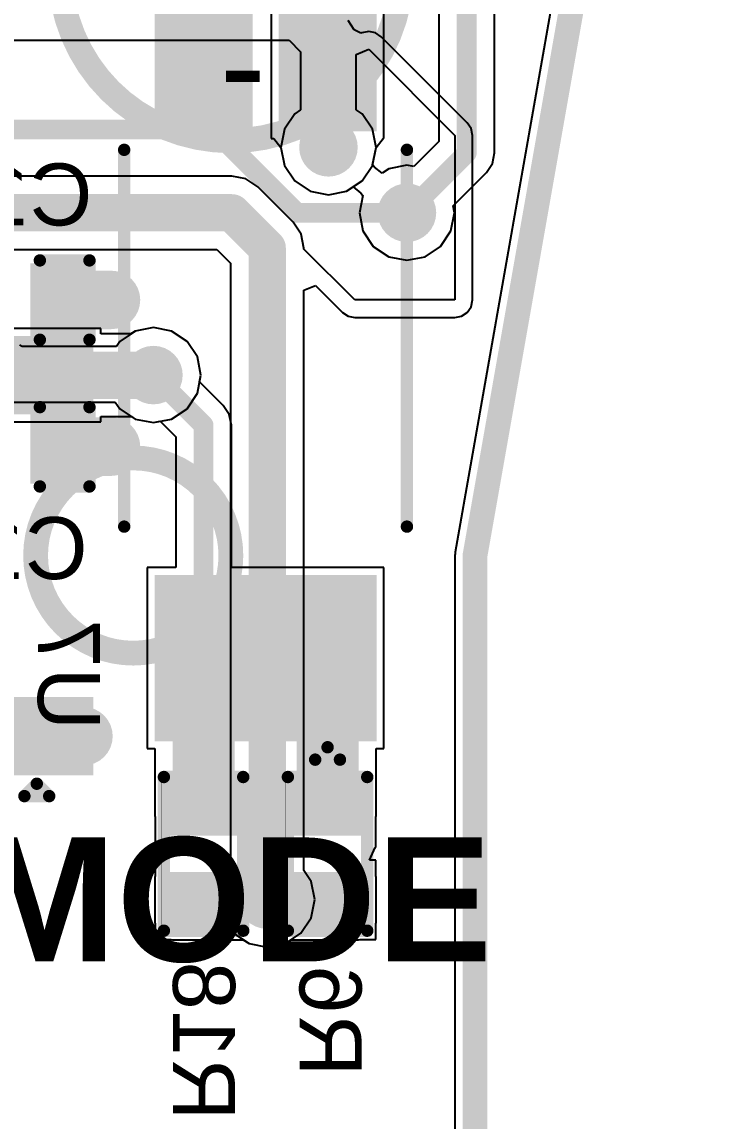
# Model space of a CAD drawing. Header units: inches. Extents: x -27 to 89, y -7 to 71.
# Drawn here: x 7.36 to 14.55, y 3.21 to 14.47 of the extents above; entities that cross this region are included whole.
import ezdxf

# ---------------------------------------------------------------- set-up
doc = ezdxf.new("R2010")
doc.units = ezdxf.units.IN
for name, color, linetype in [('Board Shape', 216, 'Continuous'), ('Bottom Layer', 5, 'Continuous'), ('Bottom Overlay', 54, 'Continuous'), ('Bottom Paste', 16, 'Continuous'), ('Bottom Solder', 6, 'Continuous'), ('Dimensions', 6, 'Continuous'), ('Top Layer', 1, 'Continuous'), ('Top Overlay', 2, 'Continuous'), ('Top Paste', 8, 'Continuous'), ('Top Solder', 216, 'Continuous'), ('Via Holes', 16, 'Continuous')]:
    doc.layers.add(name, color=color, linetype=linetype)
doc.styles.add('Arial', font='', dxfattribs={"height": 0.2})
doc.styles.add('Arial_Bold', font='', dxfattribs={"height": 0.2})
doc.styles.get('Arial').set_extended_font_data('Arial')
doc.styles.get('Arial_Bold').set_extended_font_data('Arial', bold=True)

# ---------------------------------------------------------------- blocks, each defined once
blk = doc.blocks.new('SOP_4_1_27_________B____2_6___B_12')
at = {"layer": 'Bottom Layer'}
for points in [[(-3.87499987, 1.03500047), (-2.37500033, 1.03500047), (-2.37500033, 0.23499953), (-3.87499987, 0.23499953)], [(2.37500033, 1.03500047), (3.87499987, 1.03500047), (3.87499987, 0.23499953), (2.37500033, 0.23499953)], [(-3.87499987, -0.23499953), (-2.37500033, -0.23499953), (-2.37500033, -1.03500047), (-3.87499987, -1.03500047)], [(2.37500033, -0.23499953), (3.87499987, -0.23499953), (3.87499987, -1.03500047), (2.37500033, -1.03500047)], [(2.37500033, -0.23499953), (3.87499987, -0.23499953), (3.87499987, -1.03500047), (2.37500033, -1.03500047)]]:
    blk.add_hatch(color=5, dxfattribs=at).paths.add_polyline_path(points)
at = {"layer": 'Bottom Paste'}
for points in [[(-3.87499987, 1.03500047), (-2.37500033, 1.03500047), (-2.37500033, 0.23499953), (-3.87499987, 0.23499953)], [(2.37500033, 1.03500047), (3.87499987, 1.03500047), (3.87499987, 0.23499953), (2.37500033, 0.23499953)], [(-3.87499987, -0.23499953), (-2.37500033, -0.23499953), (-2.37500033, -1.03500047), (-3.87499987, -1.03500047)], [(2.37500033, -0.23499953), (3.87499987, -0.23499953), (3.87499987, -1.03500047), (2.37500033, -1.03500047)], [(2.37500033, -0.23499953), (3.87499987, -0.23499953), (3.87499987, -1.03500047), (2.37500033, -1.03500047)]]:
    blk.add_hatch(color=16, dxfattribs=at).paths.add_polyline_path(points)
at = {"layer": 'Bottom Solder'}
for points in [[(-3.97659987, 1.13660047), (-2.27340033, 1.13660047), (-2.27340033, 0.13339953), (-3.97659987, 0.13339953)], [(2.27340033, 1.13660047), (3.97659987, 1.13660047), (3.97659987, 0.13339953), (2.27340033, 0.13339953)], [(-3.97659987, -0.13339953), (-2.27340033, -0.13339953), (-2.27340033, -1.13660047), (-3.97659987, -1.13660047)], [(2.27340033, -0.13339953), (3.97659987, -0.13339953), (3.97659987, -1.13660047), (2.27340033, -1.13660047)], [(2.27340033, -0.13339953), (3.97659987, -0.13339953), (3.97659987, -1.13660047), (2.27340033, -1.13660047)]]:
    blk.add_hatch(color=6, dxfattribs=at).paths.add_polyline_path(points)
at = {"layer": 'Bottom Overlay'}
for points in [[(-1.778, 1.4478, 0.127, 0.127, 0), (2.0828, 1.4478, 0.127, 0.127, 0)], [(-4.1656, -0.508, 0.127, 0.127, 0), (-4.1656, -0.7619999999999999, 0.127, 0.127, 0)], [(-4.1656, -0.508, 0.127, 0.127, 0), (-4.0386, -0.635, 0.127, 0.127, 0)], [(-4.0386, -0.635, 0.127, 0.127, 0), (-4.1656, -0.7619999999999999, 0.127, 0.127, 0)], [(-1.778, -1.4478, 0.127, 0.127, 0), (2.0828, -1.4478, 0.127, 0.127, 0)]]:
    blk.add_lwpolyline(points, format="xyseb", dxfattribs=at)
for points in [[(-1.80975, 1.4478, 0.0635, 0.0635, 1), (-1.74625, 1.4478, 0.0635, 0.0635, 1)], [(2.05105, 1.4478, 0.0635, 0.0635, 1), (2.11455, 1.4478, 0.0635, 0.0635, 1)], [(-4.19735, -0.508, 0.0635, 0.0635, 1), (-4.13385, -0.508, 0.0635, 0.0635, 1)], [(-4.19735, -0.508, 0.0635, 0.0635, 1), (-4.13385, -0.508, 0.0635, 0.0635, 1)], [(-4.070349999999999, -0.635, 0.0635, 0.0635, 1), (-4.00685, -0.635, 0.0635, 0.0635, 1)], [(-4.070349999999999, -0.635, 0.0635, 0.0635, 1), (-4.00685, -0.635, 0.0635, 0.0635, 1)], [(-4.19735, -0.7619999999999999, 0.0635, 0.0635, 1), (-4.13385, -0.7619999999999999, 0.0635, 0.0635, 1)], [(-4.19735, -0.7619999999999999, 0.0635, 0.0635, 1), (-4.13385, -0.7619999999999999, 0.0635, 0.0635, 1)], [(-1.80975, -1.4478, 0.0635, 0.0635, 1), (-1.74625, -1.4478, 0.0635, 0.0635, 1)], [(2.05105, -1.4478, 0.0635, 0.0635, 1), (2.11455, -1.4478, 0.0635, 0.0635, 1)]]:
    blk.add_lwpolyline(points, format="xyseb", close=True, dxfattribs=at)
blk = doc.blocks.new('R___0402_B_18')
at = {"layer": 'Bottom Layer'}
for points in [[(-0.2413, 0.3175), (-0.2412999999999999, -0.3175), (-0.6985, -0.3175), (-0.6985, 0.3175)], [(0.6985, 0.3175), (0.6985, -0.3175), (0.2413, -0.3175), (0.2412999999999999, 0.3175)]]:
    blk.add_hatch(color=5, dxfattribs=at).paths.add_polyline_path(points)
at = {"layer": 'Bottom Paste'}
for points in [[(-0.2413, 0.3175), (-0.2412999999999999, -0.3175), (-0.6985, -0.3175), (-0.6985, 0.3175)], [(0.6985, 0.3175), (0.6985, -0.3175), (0.2413, -0.3175), (0.2412999999999999, 0.3175)]]:
    blk.add_hatch(color=16, dxfattribs=at).paths.add_polyline_path(points)
at = {"layer": 'Bottom Solder'}
for points in [[(-0.18629884, 0.37250116), (-0.1862988399999999, -0.37250116), (-0.75350116, -0.37250116), (-0.75350116, 0.37250116)], [(0.75350116, 0.37250116), (0.75350116, -0.37250116), (0.18629884, -0.37250116), (0.1862988399999999, 0.37250116)]]:
    blk.add_hatch(color=6, dxfattribs=at).paths.add_polyline_path(points)
at = {"layer": 'Bottom Overlay'}
for points in [[(-0.7874, 0.4064, 0.127, 0.127, 0), (0.7874, 0.4064, 0.127, 0.127, 0)], [(-0.7874, 0.4064, 0.127, 0.127, 0), (-0.7874, -0.4064, 0.127, 0.127, 0)], [(0.7874, 0.4064, 0.127, 0.127, 0), (0.7874, -0.4064, 0.127, 0.127, 0)], [(-0.8128, 0.4318, 0.0032258, 0.0032258, 0), (0.8128, 0.4318, 0.0032258, 0.0032258, 0)], [(-0.7874, -0.4064, 0.127, 0.127, 0), (0.7874, -0.4064, 0.127, 0.127, 0)]]:
    blk.add_lwpolyline(points, format="xyseb", dxfattribs=at)
for points in [[(-0.8191499999999999, 0.4064, 0.0635, 0.0635, 1), (-0.7556499999999999, 0.4064, 0.0635, 0.0635, 1)], [(-0.8191499999999999, 0.4064, 0.0635, 0.0635, 1), (-0.7556499999999999, 0.4064, 0.0635, 0.0635, 1)], [(0.7556499999999999, 0.4064, 0.0635, 0.0635, 1), (0.8191499999999999, 0.4064, 0.0635, 0.0635, 1)], [(0.7556499999999999, 0.4064, 0.0635, 0.0635, 1), (0.8191499999999999, 0.4064, 0.0635, 0.0635, 1)], [(-0.81360518, 0.4318, 0.0016129, 0.0016129, 1), (-0.8119948199999999, 0.4318, 0.0016129, 0.0016129, 1)], [(0.8119948199999999, 0.4318, 0.0016129, 0.0016129, 1), (0.81360518, 0.4318, 0.0016129, 0.0016129, 1)], [(-0.8191499999999999, -0.4064, 0.0635, 0.0635, 1), (-0.7556499999999999, -0.4064, 0.0635, 0.0635, 1)], [(-0.8191499999999999, -0.4064, 0.0635, 0.0635, 1), (-0.7556499999999999, -0.4064, 0.0635, 0.0635, 1)], [(0.7556499999999999, -0.4064, 0.0635, 0.0635, 1), (0.8191499999999999, -0.4064, 0.0635, 0.0635, 1)], [(0.7556499999999999, -0.4064, 0.0635, 0.0635, 1), (0.8191499999999999, -0.4064, 0.0635, 0.0635, 1)]]:
    blk.add_lwpolyline(points, format="xyseb", close=True, dxfattribs=at)
blk = doc.blocks.new('C___0402_B_24')
at = {"layer": 'Bottom Layer'}
for points in [[(-0.2413, 0.3175), (-0.2412999999999999, -0.3175), (-0.6985, -0.3175), (-0.6985, 0.3175)], [(0.6985, 0.3175), (0.6985, -0.3175), (0.2413, -0.3175), (0.2412999999999999, 0.3175)]]:
    blk.add_hatch(color=5, dxfattribs=at).paths.add_polyline_path(points)
at = {"layer": 'Bottom Paste'}
for points in [[(-0.2413, 0.3175), (-0.2412999999999999, -0.3175), (-0.6985, -0.3175), (-0.6985, 0.3175)], [(0.6985, 0.3175), (0.6985, -0.3175), (0.2413, -0.3175), (0.2412999999999999, 0.3175)]]:
    blk.add_hatch(color=16, dxfattribs=at).paths.add_polyline_path(points)
at = {"layer": 'Bottom Solder'}
for points in [[(-0.18130012, 0.37749988), (-0.18130012, -0.37749988), (-0.7584998799999999, -0.37749988), (-0.7584998799999999, 0.37749988)], [(0.7584998799999999, 0.37749988), (0.7584998799999999, -0.37749988), (0.18130012, -0.37749988), (0.18130012, 0.37749988)]]:
    blk.add_hatch(color=6, dxfattribs=at).paths.add_polyline_path(points)
at = {"layer": 'Bottom Overlay'}
for points in [[(-0.2794, 0.4064, 0.127, 0.127, 0), (-0.7874, 0.4064, 0.127, 0.127, 0)], [(-0.7874, 0.4064, 0.127, 0.127, 0), (-0.7874, -0.4064, 0.127, 0.127, 0)], [(0.7874, 0.4064, 0.127, 0.127, 0), (0.2794, 0.4064, 0.127, 0.127, 0)], [(0.7874, 0.4064, 0.127, 0.127, 0), (0.7874, -0.4064, 0.127, 0.127, 0)], [(-0.2794, -0.4064, 0.127, 0.127, 0), (-0.7874, -0.4064, 0.127, 0.127, 0)], [(0.7874, -0.4064, 0.127, 0.127, 0), (0.2794, -0.4064, 0.127, 0.127, 0)]]:
    blk.add_lwpolyline(points, format="xyseb", dxfattribs=at)
for points in [[(-0.8191499999999999, 0.4064, 0.0635, 0.0635, 1), (-0.7556499999999999, 0.4064, 0.0635, 0.0635, 1)], [(-0.8191499999999999, 0.4064, 0.0635, 0.0635, 1), (-0.7556499999999999, 0.4064, 0.0635, 0.0635, 1)], [(-0.31115, 0.4064, 0.0635, 0.0635, 1), (-0.24765, 0.4064, 0.0635, 0.0635, 1)], [(0.24765, 0.4064, 0.0635, 0.0635, 1), (0.31115, 0.4064, 0.0635, 0.0635, 1)], [(0.7556499999999999, 0.4064, 0.0635, 0.0635, 1), (0.8191499999999999, 0.4064, 0.0635, 0.0635, 1)], [(0.7556499999999999, 0.4064, 0.0635, 0.0635, 1), (0.8191499999999999, 0.4064, 0.0635, 0.0635, 1)], [(-0.8191499999999999, -0.4064, 0.0635, 0.0635, 1), (-0.7556499999999999, -0.4064, 0.0635, 0.0635, 1)], [(-0.8191499999999999, -0.4064, 0.0635, 0.0635, 1), (-0.7556499999999999, -0.4064, 0.0635, 0.0635, 1)], [(-0.31115, -0.4064, 0.0635, 0.0635, 1), (-0.24765, -0.4064, 0.0635, 0.0635, 1)], [(0.24765, -0.4064, 0.0635, 0.0635, 1), (0.31115, -0.4064, 0.0635, 0.0635, 1)], [(0.7556499999999999, -0.4064, 0.0635, 0.0635, 1), (0.8191499999999999, -0.4064, 0.0635, 0.0635, 1)], [(0.7556499999999999, -0.4064, 0.0635, 0.0635, 1), (0.8191499999999999, -0.4064, 0.0635, 0.0635, 1)]]:
    blk.add_lwpolyline(points, format="xyseb", close=True, dxfattribs=at)
blk = doc.blocks.new('C___0402_B_25')
at = {"layer": 'Bottom Layer'}
for points in [[(-0.2413, 0.3175), (-0.2412999999999999, -0.3175), (-0.6985, -0.3175), (-0.6985, 0.3175)], [(0.6985, 0.3175), (0.6985, -0.3175), (0.2413, -0.3175), (0.2412999999999999, 0.3175)]]:
    blk.add_hatch(color=5, dxfattribs=at).paths.add_polyline_path(points)
at = {"layer": 'Bottom Paste'}
for points in [[(-0.2413, 0.3175), (-0.2412999999999999, -0.3175), (-0.6985, -0.3175), (-0.6985, 0.3175)], [(0.6985, 0.3175), (0.6985, -0.3175), (0.2413, -0.3175), (0.2412999999999999, 0.3175)]]:
    blk.add_hatch(color=16, dxfattribs=at).paths.add_polyline_path(points)
at = {"layer": 'Bottom Solder'}
for points in [[(-0.18130012, 0.37749988), (-0.18130012, -0.37749988), (-0.7584998799999999, -0.37749988), (-0.7584998799999999, 0.37749988)], [(0.7584998799999999, 0.37749988), (0.7584998799999999, -0.37749988), (0.18130012, -0.37749988), (0.18130012, 0.37749988)]]:
    blk.add_hatch(color=6, dxfattribs=at).paths.add_polyline_path(points)
at = {"layer": 'Bottom Overlay'}
for points in [[(-0.2794, 0.4064, 0.127, 0.127, 0), (-0.7874, 0.4064, 0.127, 0.127, 0)], [(-0.7874, 0.4064, 0.127, 0.127, 0), (-0.7874, -0.4064, 0.127, 0.127, 0)], [(0.7874, 0.4064, 0.127, 0.127, 0), (0.2794, 0.4064, 0.127, 0.127, 0)], [(0.7874, 0.4064, 0.127, 0.127, 0), (0.7874, -0.4064, 0.127, 0.127, 0)], [(-0.2794, -0.4064, 0.127, 0.127, 0), (-0.7874, -0.4064, 0.127, 0.127, 0)], [(0.7874, -0.4064, 0.127, 0.127, 0), (0.2794, -0.4064, 0.127, 0.127, 0)]]:
    blk.add_lwpolyline(points, format="xyseb", dxfattribs=at)
for points in [[(-0.8191499999999999, 0.4064, 0.0635, 0.0635, 1), (-0.7556499999999999, 0.4064, 0.0635, 0.0635, 1)], [(-0.8191499999999999, 0.4064, 0.0635, 0.0635, 1), (-0.7556499999999999, 0.4064, 0.0635, 0.0635, 1)], [(-0.31115, 0.4064, 0.0635, 0.0635, 1), (-0.24765, 0.4064, 0.0635, 0.0635, 1)], [(0.24765, 0.4064, 0.0635, 0.0635, 1), (0.31115, 0.4064, 0.0635, 0.0635, 1)], [(0.7556499999999999, 0.4064, 0.0635, 0.0635, 1), (0.8191499999999999, 0.4064, 0.0635, 0.0635, 1)], [(0.7556499999999999, 0.4064, 0.0635, 0.0635, 1), (0.8191499999999999, 0.4064, 0.0635, 0.0635, 1)], [(-0.8191499999999999, -0.4064, 0.0635, 0.0635, 1), (-0.7556499999999999, -0.4064, 0.0635, 0.0635, 1)], [(-0.8191499999999999, -0.4064, 0.0635, 0.0635, 1), (-0.7556499999999999, -0.4064, 0.0635, 0.0635, 1)], [(-0.31115, -0.4064, 0.0635, 0.0635, 1), (-0.24765, -0.4064, 0.0635, 0.0635, 1)], [(0.24765, -0.4064, 0.0635, 0.0635, 1), (0.31115, -0.4064, 0.0635, 0.0635, 1)], [(0.7556499999999999, -0.4064, 0.0635, 0.0635, 1), (0.8191499999999999, -0.4064, 0.0635, 0.0635, 1)], [(0.7556499999999999, -0.4064, 0.0635, 0.0635, 1), (0.8191499999999999, -0.4064, 0.0635, 0.0635, 1)]]:
    blk.add_lwpolyline(points, format="xyseb", close=True, dxfattribs=at)
blk = doc.blocks.new('TC_0522C_1_7_260G__28')
at = {"layer": 'Top Layer'}
for points in [[(-3.49999935, 2.15000078), (-2.49999881, 2.15000078), (-2.49999881, 1.55000198), (-3.49999935, 1.55000198)], [(2.50000135, 2.15000078), (3.50000189, 2.15000078), (3.50000189, 1.55000198), (2.50000135, 1.55000198)], [(-3.49999935, -1.54999944), (-2.49999881, -1.54999944), (-2.49999881, -2.14999824), (-3.49999935, -2.14999824)], [(2.50000135, -1.54999944), (3.50000189, -1.54999944), (3.50000189, -2.14999824), (2.50000135, -2.14999824)]]:
    blk.add_hatch(color=1, dxfattribs=at).paths.add_polyline_path(points)
at = {"layer": 'Top Paste'}
for points in [[(-3.49999935, 2.15000078), (-2.49999881, 2.15000078), (-2.49999881, 1.55000198), (-3.49999935, 1.55000198)], [(2.50000135, 2.15000078), (3.50000189, 2.15000078), (3.50000189, 1.55000198), (2.50000135, 1.55000198)], [(-3.49999935, -1.54999944), (-2.49999881, -1.54999944), (-2.49999881, -2.14999824), (-3.49999935, -2.14999824)], [(2.50000135, -1.54999944), (3.50000189, -1.54999944), (3.50000189, -2.14999824), (2.50000135, -2.14999824)]]:
    blk.add_hatch(color=8, dxfattribs=at).paths.add_polyline_path(points)
at = {"layer": 'Top Solder'}
for points in [[(-3.60159935, 2.25160078), (-2.39839881, 2.25160078), (-2.39839881, 1.44840198), (-3.60159935, 1.44840198)], [(2.39840135, 2.25160078), (3.60160189, 2.25160078), (3.60160189, 1.44840198), (2.39840135, 1.44840198)], [(-3.60159935, -1.44839944), (-2.39839881, -1.44839944), (-2.39839881, -2.25159824), (-3.60159935, -2.25159824)], [(2.39840135, -1.44839944), (3.60160189, -1.44839944), (3.60160189, -2.25159824), (2.39840135, -2.25159824)]]:
    blk.add_hatch(color=216, dxfattribs=at).paths.add_polyline_path(points)
at = {"layer": 'Top Overlay'}
for points in [[(-1.42239746, 2.667, 0.127, 0.127, 0), (-1.87959746, 2.2098, 0.127, 0.127, 0)], [(1.4224, 2.667, 0.127, 0.127, 0), (-1.4224, 2.667, 0.127, 0.127, 0)], [(1.8796, 2.2098, 0.127, 0.127, 0), (1.4224, 2.667, 0.127, 0.127, 0)], [(-3.0226, 2.3368, 0.127, 0.127, 0), (-3.1496, 2.4638, 0.127, 0.127, 0)], [(-2.8956, 2.4638, 0.127, 0.127, 0), (-3.1496, 2.4638, 0.127, 0.127, 0)], [(-2.8956, 2.4638, 0.127, 0.127, 0), (-3.0226, 2.3368, 0.127, 0.127, 0)], [(2.7178, 1.4224, 0.127, 0.127, 0), (2.7178, -1.3716, 0.127, 0.127, 0)], [(-2.71779746, -1.3716, 0.127, 0.127, 0), (-2.7178, 1.397, 0.127, 0.127, 0)], [(-1.42239746, -2.66699746, 0.127, 0.127, 0), (-1.87959746, -2.20979746, 0.127, 0.127, 0)], [(1.8796, -2.20979746, 0.127, 0.127, 0), (1.4224, -2.66699746, 0.127, 0.127, 0)], [(1.4224, -2.66699746, 0.127, 0.127, 0), (-1.4224, -2.66699746, 0.127, 0.127, 0)]]:
    blk.add_lwpolyline(points, format="xyseb", dxfattribs=at)
for points in [[(-1.45415, 2.667, 0.0635, 0.0635, 1), (-1.39065, 2.667, 0.0635, 0.0635, 1)], [(-1.45414746, 2.667, 0.0635, 0.0635, 1), (-1.39064746, 2.667, 0.0635, 0.0635, 1)], [(1.39065, 2.667, 0.0635, 0.0635, 1), (1.45415, 2.667, 0.0635, 0.0635, 1)], [(1.39065, 2.667, 0.0635, 0.0635, 1), (1.45415, 2.667, 0.0635, 0.0635, 1)], [(-3.18135, 2.4638, 0.0635, 0.0635, 1), (-3.11785, 2.4638, 0.0635, 0.0635, 1)], [(-3.18135, 2.4638, 0.0635, 0.0635, 1), (-3.11785, 2.4638, 0.0635, 0.0635, 1)], [(-2.92735, 2.4638, 0.0635, 0.0635, 1), (-2.86385, 2.4638, 0.0635, 0.0635, 1)], [(-2.92735, 2.4638, 0.0635, 0.0635, 1), (-2.86385, 2.4638, 0.0635, 0.0635, 1)], [(-3.05435, 2.3368, 0.0635, 0.0635, 1), (-2.99085, 2.3368, 0.0635, 0.0635, 1)], [(-3.05435, 2.3368, 0.0635, 0.0635, 1), (-2.99085, 2.3368, 0.0635, 0.0635, 1)], [(-1.91134746, 2.2098, 0.0635, 0.0635, 1), (-1.84784746, 2.2098, 0.0635, 0.0635, 1)], [(1.84785, 2.2098, 0.0635, 0.0635, 1), (1.91135, 2.2098, 0.0635, 0.0635, 1)], [(2.68605, 1.4224, 0.0635, 0.0635, 1), (2.74955, 1.4224, 0.0635, 0.0635, 1)], [(-2.74955, 1.397, 0.0635, 0.0635, 1), (-2.68605, 1.397, 0.0635, 0.0635, 1)], [(-2.74954746, -1.3716, 0.0635, 0.0635, 1), (-2.68604746, -1.3716, 0.0635, 0.0635, 1)], [(2.68605, -1.3716, 0.0635, 0.0635, 1), (2.74955, -1.3716, 0.0635, 0.0635, 1)], [(-1.91134746, -2.20979746, 0.0635, 0.0635, 1), (-1.84784746, -2.20979746, 0.0635, 0.0635, 1)], [(1.84785, -2.20979746, 0.0635, 0.0635, 1), (1.91135, -2.20979746, 0.0635, 0.0635, 1)], [(-1.45415, -2.66699746, 0.0635, 0.0635, 1), (-1.39065, -2.66699746, 0.0635, 0.0635, 1)], [(-1.45414746, -2.66699746, 0.0635, 0.0635, 1), (-1.39064746, -2.66699746, 0.0635, 0.0635, 1)], [(1.39065, -2.66699746, 0.0635, 0.0635, 1), (1.45415, -2.66699746, 0.0635, 0.0635, 1)], [(1.39065, -2.66699746, 0.0635, 0.0635, 1), (1.45415, -2.66699746, 0.0635, 0.0635, 1)]]:
    blk.add_lwpolyline(points, format="xyseb", close=True, dxfattribs=at)
blk = doc.blocks.new('R___0402_B_31')
at = {"layer": 'Bottom Layer'}
for points in [[(-0.2413, 0.3175), (-0.2412999999999999, -0.3175), (-0.6985, -0.3175), (-0.6985, 0.3175)], [(0.6985, 0.3175), (0.6985, -0.3175), (0.2413, -0.3175), (0.2412999999999999, 0.3175)]]:
    blk.add_hatch(color=5, dxfattribs=at).paths.add_polyline_path(points)
at = {"layer": 'Bottom Paste'}
for points in [[(-0.2413, 0.3175), (-0.2412999999999999, -0.3175), (-0.6985, -0.3175), (-0.6985, 0.3175)], [(0.6985, 0.3175), (0.6985, -0.3175), (0.2413, -0.3175), (0.2412999999999999, 0.3175)]]:
    blk.add_hatch(color=16, dxfattribs=at).paths.add_polyline_path(points)
at = {"layer": 'Bottom Solder'}
for points in [[(-0.18629884, 0.37250116), (-0.1862988399999999, -0.37250116), (-0.75350116, -0.37250116), (-0.75350116, 0.37250116)], [(0.75350116, 0.37250116), (0.75350116, -0.37250116), (0.18629884, -0.37250116), (0.1862988399999999, 0.37250116)]]:
    blk.add_hatch(color=6, dxfattribs=at).paths.add_polyline_path(points)
at = {"layer": 'Bottom Overlay'}
for points in [[(-0.7874, 0.4064, 0.127, 0.127, 0), (0.7874, 0.4064, 0.127, 0.127, 0)], [(-0.7874, 0.4064, 0.127, 0.127, 0), (-0.7874, -0.4064, 0.127, 0.127, 0)], [(0.7874, 0.4064, 0.127, 0.127, 0), (0.7874, -0.4064, 0.127, 0.127, 0)], [(-0.8128, 0.4318, 0.0032258, 0.0032258, 0), (0.8128, 0.4318, 0.0032258, 0.0032258, 0)], [(-0.7874, -0.4064, 0.127, 0.127, 0), (0.7874, -0.4064, 0.127, 0.127, 0)]]:
    blk.add_lwpolyline(points, format="xyseb", dxfattribs=at)
for points in [[(-0.8191499999999999, 0.4064, 0.0635, 0.0635, 1), (-0.7556499999999999, 0.4064, 0.0635, 0.0635, 1)], [(-0.8191499999999999, 0.4064, 0.0635, 0.0635, 1), (-0.7556499999999999, 0.4064, 0.0635, 0.0635, 1)], [(0.7556499999999999, 0.4064, 0.0635, 0.0635, 1), (0.8191499999999999, 0.4064, 0.0635, 0.0635, 1)], [(0.7556499999999999, 0.4064, 0.0635, 0.0635, 1), (0.8191499999999999, 0.4064, 0.0635, 0.0635, 1)], [(-0.81360518, 0.4318, 0.0016129, 0.0016129, 1), (-0.8119948199999999, 0.4318, 0.0016129, 0.0016129, 1)], [(0.8119948199999999, 0.4318, 0.0016129, 0.0016129, 1), (0.81360518, 0.4318, 0.0016129, 0.0016129, 1)], [(-0.8191499999999999, -0.4064, 0.0635, 0.0635, 1), (-0.7556499999999999, -0.4064, 0.0635, 0.0635, 1)], [(-0.8191499999999999, -0.4064, 0.0635, 0.0635, 1), (-0.7556499999999999, -0.4064, 0.0635, 0.0635, 1)], [(0.7556499999999999, -0.4064, 0.0635, 0.0635, 1), (0.8191499999999999, -0.4064, 0.0635, 0.0635, 1)], [(0.7556499999999999, -0.4064, 0.0635, 0.0635, 1), (0.8191499999999999, -0.4064, 0.0635, 0.0635, 1)]]:
    blk.add_lwpolyline(points, format="xyseb", close=True, dxfattribs=at)

msp = doc.modelspace()

# ---------------------------------------------------------------- hatches: boundary and pattern name
at = {"layer": 'Bottom Layer'}
for points in [[(10.80770254, 15.75790346), (10.17270254, 15.75790346), (10.17270254, 13.94180346), (10.80770254, 13.94180346)], [(7.734299999999999, 11.31899438), (8.271890999999998, 11.31899438), (8.271890999999998, 11.91914558), (7.734299999999999, 11.91914558)], [(7.734299999999999, 11.61760186), (8.271890999999998, 11.61760186), (8.271890999999998, 11.61903442), (7.734299999999999, 11.61903442)], [(7.734299999999999, 9.81579444), (8.271890999999998, 9.81579444), (8.271890999999998, 10.41594564), (7.734299999999999, 10.41594564)], [(8.9027, 6.3373), (9.5377, 6.3373), (9.5377, 8.1534), (8.9027, 8.1534)], [(10.1727, 6.3373), (10.8077, 6.3373), (10.8077, 8.1534), (10.1727, 8.1534)], [(8.9027, 5.2451), (10.8077, 5.2451), (10.8077, 5.7023), (8.9027, 5.7023)]]:
    msp.add_hatch(color=5, dxfattribs=at).paths.add_polyline_path(points)
h = msp.add_hatch(color=5, dxfattribs=at)
edge = h.paths.add_edge_path()
edge.add_arc((10.49922716, 13.18259238), 0.2999994, 0, 360)
h = msp.add_hatch(color=5, dxfattribs=at)
edge = h.paths.add_edge_path()
edge.add_arc((11.303, 12.51236258), 0.2999994, 0, 360)
h = msp.add_hatch(color=5, dxfattribs=at)
edge = h.paths.add_edge_path()
edge.add_arc((8.271890999999998, 11.61903442), 0.2999994, 0, 360)
h = msp.add_hatch(color=5, dxfattribs=at)
edge = h.paths.add_edge_path()
edge.add_arc((8.706591679999999, 10.84901056), 0.2999994, 0, 360)
h = msp.add_hatch(color=5, dxfattribs=at)
edge = h.paths.add_edge_path()
edge.add_arc((8.271890999999998, 10.11583448), 0.2999994, 0, 360)
h = msp.add_hatch(color=5, dxfattribs=at)
edge = h.paths.add_edge_path()
edge.add_arc((7.98986464, 7.14901034), 0.2999994, 0, 360)
h = msp.add_hatch(color=5, dxfattribs=at)
edge = h.paths.add_edge_path()
edge.add_arc((9.87245676, 5.474627099999999), 0.2999994, 0, 360)
at = {"layer": 'Top Layer'}
h = msp.add_hatch(color=1, dxfattribs=at)
edge = h.paths.add_edge_path()
edge.add_arc((10.49922716, 13.18259238), 0.2999994, 0, 360)
h = msp.add_hatch(color=1, dxfattribs=at)
edge = h.paths.add_edge_path()
edge.add_arc((11.303, 12.51236258), 0.2999994, 0, 360)
h = msp.add_hatch(color=1, dxfattribs=at)
edge = h.paths.add_edge_path()
edge.add_arc((8.271890999999998, 11.61903442), 0.2999994, 0, 360)
h = msp.add_hatch(color=1, dxfattribs=at)
edge = h.paths.add_edge_path()
edge.add_arc((8.706591679999999, 10.84901056), 0.2999994, 0, 360)
for points in [[(8.706591679999999, 11.08879926), (7.489860559999999, 11.08879926), (7.489860559999999, 10.60444158), (8.706591679999999, 10.60444158)], [(6.679534519999999, 6.849010939999999), (7.489860559999999, 6.849010939999999), (7.489860559999999, 7.449009739999999), (6.679534519999999, 7.449009739999999)]]:
    msp.add_hatch(color=1, dxfattribs=at).paths.add_polyline_path(points)
h = msp.add_hatch(color=1, dxfattribs=at)
edge = h.paths.add_edge_path()
edge.add_arc((8.271890999999998, 10.11583448), 0.2999994, 0, 360)
h = msp.add_hatch(color=1, dxfattribs=at)
edge = h.paths.add_edge_path()
edge.add_arc((7.98986464, 7.14901034), 0.2999994, 0, 360)
h = msp.add_hatch(color=1, dxfattribs=at)
edge = h.paths.add_edge_path()
edge.add_arc((9.87245676, 5.474627099999999), 0.2999994, 0, 360)
at = {"layer": 'Via Holes'}
h = msp.add_hatch(color=7, dxfattribs=at)
edge = h.paths.add_edge_path()
edge.add_arc((10.49922716, 13.18259238), 0.1499997, 0, 360)
h = msp.add_hatch(color=7, dxfattribs=at)
edge = h.paths.add_edge_path()
edge.add_arc((11.303, 12.51236258), 0.1499997, 0, 360)
h = msp.add_hatch(color=7, dxfattribs=at)
edge = h.paths.add_edge_path()
edge.add_arc((8.271890999999998, 11.61903442), 0.1499997, 0, 360)
h = msp.add_hatch(color=7, dxfattribs=at)
edge = h.paths.add_edge_path()
edge.add_arc((8.706591679999999, 10.84901056), 0.1499997, 0, 360)
h = msp.add_hatch(color=7, dxfattribs=at)
edge = h.paths.add_edge_path()
edge.add_arc((8.271890999999998, 10.11583448), 0.1499997, 0, 360)
h = msp.add_hatch(color=7, dxfattribs=at)
edge = h.paths.add_edge_path()
edge.add_arc((7.98986464, 7.14901034), 0.1499997, 0, 360)
h = msp.add_hatch(color=7, dxfattribs=at)
edge = h.paths.add_edge_path()
edge.add_arc((9.87245676, 5.474627099999999), 0.1499997, 0, 360)

# ---------------------------------------------------------------- linework, layer by layer
at = {"layer": 'Board Shape'}
for points in [[(11.99999886, 9.00000232, 0.254, 0.254, 0), (14.42319188, 22.74261136, 0.254, 0.254, 0)], [(11.99999886, -2.99999908, 0.254, 0.254, 0), (11.99999886, 9.00000232, 0.254, 0.254, 0)]]:
    msp.add_lwpolyline(points, format="xyseb", dxfattribs=at)
msp.add_lwpolyline([(11.93649886, 9.00000232, 0.127, 0.127, 1), (12.06349886, 9.00000232, 0.127, 0.127, 1)], format="xyseb", close=True, dxfattribs=at)
msp.add_lwpolyline([(11.93649886, 9.00000232, 0.127, 0.127, 1), (12.06349886, 9.00000232, 0.127, 0.127, 1)], format="xyseb", close=True, dxfattribs=at)
at = {"layer": 'Bottom Layer'}
for p, q in [((14.21917146, 22.77858284), (11.79597844, 9.035978879999998)), ((12.20038708, 13.12487596), (12.20038708, 20.84723034)), ((11.63063968, 17.21809104), (11.63063968, 13.2428742)), ((9.912400799999999, 15.11709194), (9.912400799999999, 13.2716016)), ((11.0679992, 13.2716016), (11.0679992, 15.1271986)), ((9.912400799999999, 13.2716016), (9.93902, 13.2716016)), ((9.93902, 13.2716016), (10.01206786, 13.18258984)), ((10.01206786, 13.18258984), (10.04915186, 12.996164)), ((10.95096616, 13.00452822), (10.98638646, 13.18258984)), ((10.98638646, 13.18258984), (11.05943432, 13.2716016)), ((11.05943432, 13.2716016), (11.0679992, 13.2716016)), ((11.63063968, 13.2428742), (11.37330212, 12.98553664)), ((12.1787031, 13.01585916), (12.20038708, 13.12487596)), ((10.04915186, 12.996164), (10.15475236, 12.83811758)), ((10.96966564, 12.9802382), (10.95096616, 13.00452822)), ((11.04961976, 12.9177034), (10.96966564, 12.9802382)), ((11.11657162, 12.96243788), (11.04961976, 12.9177034)), ((11.303, 12.99952188), (11.11657162, 12.96243788)), ((11.37330212, 12.98553664), (11.303, 12.99952188)), ((12.11695062, 12.92343872), (12.1787031, 13.01585916)), ((10.15475236, 12.83811758), (10.31279878, 12.73251708)), ((11.77617406, 12.5826647), (12.116943, 12.92343364)), ((12.116943, 12.92343364), (12.11695062, 12.92343872)), ((10.31279878, 12.73251708), (10.49922716, 12.69543308)), ((10.49922716, 12.69543308), (10.68565554, 12.73251708)), ((10.68565554, 12.73251708), (10.7526074, 12.77725156)), ((10.7526074, 12.77725156), (10.83256152, 12.71471676)), ((10.851261, 12.69042674), (10.8158407, 12.51236258)), ((10.83256152, 12.71471676), (10.851261, 12.69042674)), ((10.8158407, 12.51236258), (10.8529247, 12.3259342)), ((11.7530753, 12.3259342), (11.7901593, 12.51236258)), ((11.7901593, 12.51236258), (11.77617406, 12.5826647)), ((10.8529247, 12.3259342), (10.9585252, 12.16788778)), ((11.6474748, 12.16788778), (11.7530753, 12.3259342)), ((10.9585252, 12.16788778), (11.11657162, 12.06228728)), ((11.48942838, 12.06228728), (11.6474748, 12.16788778)), ((11.11657162, 12.06228728), (11.303, 12.02520328)), ((11.303, 12.02520328), (11.48942838, 12.06228728)), ((8.5201633, 11.29908586), (8.362116879999999, 11.19348536)), ((8.706591679999999, 11.33616986), (8.5201633, 11.29908586)), ((8.89302006, 11.29908586), (8.706591679999999, 11.33616986)), ((9.05106648, 11.19348536), (8.89302006, 11.29908586)), ((7.36280468, 11.14238056), (7.339921819999999, 11.16055426)), ((8.362116879999999, 11.19348536), (8.32797166, 11.14238056)), ((9.156666979999999, 11.03543894), (9.05106648, 11.19348536)), ((8.32797166, 11.14238056), (7.36280468, 11.14238056)), ((9.19375098, 10.84901056), (9.156666979999999, 11.03543894)), ((9.17976574, 10.77870844), (9.19375098, 10.84901056)), ((9.42162962, 10.53684456), (9.17976574, 10.77870844)), ((7.228586, 10.57263316), (8.31661786, 10.57263316)), ((8.31661786, 10.57263316), (8.362116879999999, 10.50453576)), ((8.362116879999999, 10.50453576), (8.5201633, 10.39893526)), ((9.421637239999999, 10.53683948), (9.42162962, 10.53684456)), ((9.48338972, 10.44441904), (9.421637239999999, 10.53683948)), ((8.5201633, 10.39893526), (8.706591679999999, 10.36185126)), ((8.706591679999999, 10.36185126), (8.7768938, 10.3758365)), ((8.7768938, 10.3758365), (8.9353263, 10.217404)), ((9.505073699999999, 10.33540224), (9.48338972, 10.44441904)), ((9.505073699999999, 8.8771984), (9.505073699999999, 10.33540224)), ((8.9353263, 10.217404), (8.9353263, 8.8771984)), ((11.79637468, 9.01781788), (11.79283138, 9.00000232)), ((11.79597844, 9.035978879999998), (11.79637468, 9.01781788)), ((11.79283138, 9.00000232), (11.79283138, -2.7928316)), ((8.9353263, 8.8771984), (8.642400799999999, 8.8771984)), ((8.642400799999999, 8.8771984), (8.642400799999999, 7.0216014)), ((9.78539826, 8.8771984), (9.505073699999999, 8.8771984)), ((9.7979992, 8.877200939999998), (9.78539826, 8.8771984)), ((9.912400799999999, 8.877200939999998), (9.7979992, 8.877200939999998)), ((9.925001739999999, 8.8771984), (9.912400799999999, 8.877200939999998)), ((11.0679992, 8.8771984), (9.925001739999999, 8.8771984)), ((11.0679992, 7.0216014), (11.0679992, 8.8771984)), ((8.642400799999999, 7.0216014), (8.72141766, 7.0216014)), ((8.72141766, 7.0216014), (8.72141766, 6.3373)), ((10.98898234, 6.3373), (10.98898234, 7.0216014)), ((10.98898234, 7.0216014), (11.0679992, 7.0216014)), ((8.72141766, 6.3373), (8.7249, 6.31979432)), ((8.7249, 6.31979432), (8.7249, 6.007099999999999)), ((10.9855, 6.31979432), (10.98898234, 6.3373)), ((10.9855, 6.007099999999999), (10.9855, 6.31979432)), ((8.7249, 6.007099999999999), (8.734338639999999, 6.007099999999999)), ((8.734338639999999, 6.007099999999999), (8.79063266, 5.8801)), ((10.91976734, 5.8801), (10.97606136, 6.007099999999999)), ((10.97606136, 6.007099999999999), (10.9855, 6.007099999999999)), ((8.79063266, 5.8801), (8.7249, 5.8801)), ((8.7249, 5.8801), (8.7249, 5.719805679999999)), ((10.9855, 5.8801), (10.91976734, 5.8801)), ((10.9855, 5.719805679999999), (10.9855, 5.8801)), ((8.7249, 5.719805679999999), (8.72141766, 5.7023)), ((8.72141766, 5.7023), (8.72141766, 5.2451)), ((10.98898234, 5.7023), (10.9855, 5.719805679999999)), ((10.98898234, 5.2451), (10.98898234, 5.7023)), ((8.72141766, 5.2451), (8.7249, 5.22759432)), ((8.7249, 5.22759432), (8.7249, 5.0673)), ((10.9855, 5.22759432), (10.98898234, 5.2451)), ((10.9855, 5.0673), (10.9855, 5.22759432)), ((8.7249, 5.0673), (8.885194319999998, 5.0673)), ((8.885194319999998, 5.0673), (8.9027, 5.06381766)), ((10.8077, 5.06381766), (10.82520568, 5.0673)), ((10.82520568, 5.0673), (10.9855, 5.0673)), ((8.9027, 5.06381766), (9.627260399999999, 5.06381766)), ((9.627260399999999, 5.06381766), (9.68602838, 5.024551799999999)), ((9.68602838, 5.024551799999999), (9.87245676, 4.9874678)), ((9.87245676, 4.9874678), (10.05888514, 5.024551799999999)), ((10.05888514, 5.024551799999999), (10.11765312, 5.06381766)), ((10.11765312, 5.06381766), (10.8077, 5.06381766))]:
    msp.add_line(p, q, dxfattribs=at)
for points in [[(11.91551338, 13.12487596, 0.2032, 0.2032, 0), (11.91551338, 21.35357934, 0.2032, 0.2032, 0)], [(10.4902, 14.1994001, 0.508, 0.508, 0), (10.49111694, 14.1994001, 0.508, 0.508, 0)], [(10.49111694, 14.1994001, 0.508, 0.508, 0), (10.49471358, 14.19580346, 0.508, 0.508, 0)], [(10.49471358, 13.18710596, 0.508, 0.508, 0), (10.49471358, 14.19580346, 0.508, 0.508, 0)], [(10.49471358, 13.18710596, 0.508, 0.508, 0), (10.49922716, 13.18259238, 0.508, 0.508, 0)], [(11.303, 12.51236258, 0.2032, 0.2032, 0), (11.91551338, 13.12487596, 0.2032, 0.2032, 0)], [(5.4486937, 10.85750686, 0.2032, 0.2032, 0), (8.69809538, 10.85750686, 0.2032, 0.2032, 0)], [(8.69809538, 10.85750686, 0.2032, 0.2032, 0), (8.706591679999999, 10.84901056, 0.2032, 0.2032, 0)], [(8.706591679999999, 10.84901056, 0.2032, 0.2032, 0), (9.220199999999998, 10.33540224, 0.2032, 0.2032, 0)], [(9.220199999999998, 7.9493999, 0.2032, 0.2032, 0), (9.220199999999998, 10.33540224, 0.2032, 0.2032, 0)]]:
    msp.add_lwpolyline(points, format="xyseb", dxfattribs=at)
for points in [[(10.3632, 14.1994001, 0.254, 0.254, 1), (10.6172, 14.1994001, 0.254, 0.254, 1)], [(10.36411694, 14.1994001, 0.254, 0.254, 1), (10.61811694, 14.1994001, 0.254, 0.254, 1)], [(10.36411694, 14.1994001, 0.254, 0.254, 1), (10.61811694, 14.1994001, 0.254, 0.254, 1)], [(10.36771358, 14.19580346, 0.254, 0.254, 1), (10.62171358, 14.19580346, 0.254, 0.254, 1)], [(10.36771358, 14.19580346, 0.254, 0.254, 1), (10.62171358, 14.19580346, 0.254, 0.254, 1)], [(10.36771358, 13.18710596, 0.254, 0.254, 1), (10.62171358, 13.18710596, 0.254, 0.254, 1)], [(10.36771358, 13.18710596, 0.254, 0.254, 1), (10.62171358, 13.18710596, 0.254, 0.254, 1)], [(10.37222716, 13.18259238, 0.254, 0.254, 1), (10.62622716, 13.18259238, 0.254, 0.254, 1)], [(11.86471338, 13.12487596, 0.1016, 0.1016, 1), (11.96631338, 13.12487596, 0.1016, 0.1016, 1)], [(11.86471338, 13.12487596, 0.1016, 0.1016, 1), (11.96631338, 13.12487596, 0.1016, 0.1016, 1)], [(11.2522, 12.51236258, 0.1016, 0.1016, 1), (11.3538, 12.51236258, 0.1016, 0.1016, 1)], [(8.64729538, 10.85750686, 0.1016, 0.1016, 1), (8.748895379999999, 10.85750686, 0.1016, 0.1016, 1)], [(8.64729538, 10.85750686, 0.1016, 0.1016, 1), (8.748895379999999, 10.85750686, 0.1016, 0.1016, 1)], [(8.65579168, 10.84901056, 0.1016, 0.1016, 1), (8.75739168, 10.84901056, 0.1016, 0.1016, 1)], [(8.65579168, 10.84901056, 0.1016, 0.1016, 1), (8.75739168, 10.84901056, 0.1016, 0.1016, 1)], [(9.1694, 10.33540224, 0.1016, 0.1016, 1), (9.270999999999999, 10.33540224, 0.1016, 0.1016, 1)], [(9.1694, 10.33540224, 0.1016, 0.1016, 1), (9.270999999999999, 10.33540224, 0.1016, 0.1016, 1)], [(9.1694, 7.9493999, 0.1016, 0.1016, 1), (9.270999999999999, 7.9493999, 0.1016, 0.1016, 1)]]:
    msp.add_lwpolyline(points, format="xyseb", close=True, dxfattribs=at)
at = {"layer": 'Dimensions'}
for points in [[(11.24999782, 15.00000048, 0.254, 0.254, -0.9999999999999999), (7.74999974, 15.00000048, 0.254, 0.254, 0)], [(7.231634, 11.10000066, 0.254, 0.254, 0), (7.69999984, 11.10000066, 0.254, 0.254, 0)], [(7.69999984, 10.60000166, 0.254, 0.254, 0), (7.69999984, 11.10000066, 0.254, 0.254, 0)], [(7.231634, 10.60000166, 0.254, 0.254, 0), (7.69999984, 10.60000166, 0.254, 0.254, 0)], [(8.49999824, 8.00000178, 0.254, 0.254, -0.9999999999999999), (8.49999824, 10.00000286, 0.254, 0.254, 0)], [(8.49999824, 10.00000286, 0.254, 0.254, -0.9999999999999999), (8.49999824, 8.00000178, 0.254, 0.254, 0)], [(7.231634, 7.400000439999999, 0.254, 0.254, 0), (7.69999984, 7.400000439999999, 0.254, 0.254, 0)], [(7.69999984, 6.90000144, 0.254, 0.254, 0), (7.69999984, 7.400000439999999, 0.254, 0.254, 0)], [(7.231634, 6.90000144, 0.254, 0.254, 0), (7.69999984, 6.90000144, 0.254, 0.254, 0)]]:
    msp.add_lwpolyline(points, format="xyseb", dxfattribs=at)
for points in [[(7.63649984, 11.10000066, 0.127, 0.127, 1), (7.76349984, 11.10000066, 0.127, 0.127, 1)], [(7.63649984, 11.10000066, 0.127, 0.127, 1), (7.76349984, 11.10000066, 0.127, 0.127, 1)], [(7.63649984, 10.60000166, 0.127, 0.127, 1), (7.76349984, 10.60000166, 0.127, 0.127, 1)], [(7.63649984, 10.60000166, 0.127, 0.127, 1), (7.76349984, 10.60000166, 0.127, 0.127, 1)], [(8.436498239999999, 10.00000286, 0.127, 0.127, 1), (8.56349824, 10.00000286, 0.127, 0.127, 1)], [(8.436498239999999, 10.00000286, 0.127, 0.127, 1), (8.56349824, 10.00000286, 0.127, 0.127, 1)], [(8.436498239999999, 8.00000178, 0.127, 0.127, 1), (8.56349824, 8.00000178, 0.127, 0.127, 1)], [(8.436498239999999, 8.00000178, 0.127, 0.127, 1), (8.56349824, 8.00000178, 0.127, 0.127, 1)], [(7.63649984, 7.400000439999999, 0.127, 0.127, 1), (7.76349984, 7.400000439999999, 0.127, 0.127, 1)], [(7.63649984, 7.400000439999999, 0.127, 0.127, 1), (7.76349984, 7.400000439999999, 0.127, 0.127, 1)], [(7.63649984, 6.90000144, 0.127, 0.127, 1), (7.76349984, 6.90000144, 0.127, 0.127, 1)], [(7.63649984, 6.90000144, 0.127, 0.127, 1), (7.76349984, 6.90000144, 0.127, 0.127, 1)]]:
    msp.add_lwpolyline(points, format="xyseb", close=True, dxfattribs=at)
at = {"layer": 'Top Layer'}
for p, q in [((14.21917146, 22.77858284), (11.79597844, 9.035978879999998)), ((10.76241434, 14.3881221), (10.7006644, 14.48054)), ((10.83249548, 14.35066472), (10.76241434, 14.3881221)), ((10.84172584, 14.35448742), (10.83249548, 14.35066472)), ((10.91110086, 14.36828724), (10.84172584, 14.35448742)), ((10.98047334, 14.35448996), (10.91110086, 14.36828724)), ((11.03928704, 14.31519108), (10.98047334, 14.35448996)), ((11.92101756, 13.43346056), (11.03928704, 14.31519108)), ((5.048724979999999, 14.27910276), (10.09635522, 14.27910276)), ((10.09635522, 14.27910276), (10.21435346, 14.16110452)), ((10.21435346, 14.16110452), (10.21435346, 13.5668893)), ((10.78410086, 14.13439896), (10.91110086, 14.1870049)), ((10.78410086, 13.5668893), (10.78410086, 14.13439896)), ((10.91110086, 14.1870049), (11.79283138, 13.30527438)), ((10.15475236, 13.52706718), (10.04915186, 13.36902076)), ((10.21435346, 13.5668893), (10.15475236, 13.52706718)), ((10.84370196, 13.52706718), (10.78410086, 13.5668893)), ((10.94930246, 13.36902076), (10.84370196, 13.52706718)), ((11.9603139, 13.3746494), (11.92101756, 13.43346056)), ((10.04915186, 13.36902076), (10.01206786, 13.18259238)), ((10.98638646, 13.18259238), (10.94930246, 13.36902076)), ((11.79283138, 13.30527438), (11.79283138, 11.61903442)), ((11.97411372, 13.30527438), (11.9603139, 13.3746494)), ((11.97411372, 11.61903442), (11.97411372, 13.30527438)), ((10.01206786, 13.18259238), (10.04915186, 12.996164)), ((10.94930246, 12.996164), (10.98638646, 13.18259238)), ((10.04915186, 12.996164), (10.15475236, 12.83811758)), ((10.84370196, 12.83811758), (10.94930246, 12.996164)), ((9.5104966, 12.88787872), (6.724218199999999, 12.88787872)), ((9.65419964, 12.85929356), (9.5104966, 12.88787872)), ((9.776025659999998, 12.77789164), (9.65419964, 12.85929356)), ((10.15475236, 12.83811758), (10.31279878, 12.73251708)), ((10.68565554, 12.73251708), (10.84370196, 12.83811758)), ((10.13798582, 12.41593148), (9.776025659999998, 12.77789164)), ((10.31279878, 12.73251708), (10.49922716, 12.69543308)), ((10.49922716, 12.69543308), (10.68565554, 12.73251708)), ((10.21938774, 12.29410546), (10.13798582, 12.41593148)), ((10.2479729, 12.15040242), (10.21938774, 12.29410546)), ((6.724218199999999, 12.13684644), (9.354954619999999, 12.13684644)), ((9.354954619999999, 12.13684644), (9.496940619999998, 11.99486044)), ((10.2479729, 12.14066152), (10.2479729, 12.15040242)), ((10.7696, 11.61903442), (10.2479729, 12.14066152)), ((9.496940619999998, 11.99486044), (9.496940619999998, 5.7726453)), ((10.2479729, 11.7183535), (10.36530566, 11.7669564)), ((10.2479729, 5.7726453), (10.2479729, 11.7183535)), ((10.36530566, 11.7669564), (10.64141382, 11.49084824)), ((11.79283138, 11.61903442), (10.7696, 11.61903442)), ((11.9603139, 11.54966194), (11.97411372, 11.61903442)), ((10.64141382, 11.49084824), (10.70022498, 11.4515519)), ((11.86220386, 11.4515519), (11.92101756, 11.49084824)), ((11.92101756, 11.49084824), (11.9603139, 11.54966194)), ((10.70022498, 11.4515519), (10.7696, 11.43775208)), ((10.7696, 11.43775208), (11.79283138, 11.43775208)), ((11.79283138, 11.43775208), (11.86220386, 11.4515519)), ((8.1676621, 11.32680996), (6.812064100000001, 11.32680996)), ((8.1676621, 11.2700816), (8.1676621, 11.32680996)), ((8.476754699999999, 11.2700816), (8.1676621, 11.2700816)), ((8.5201633, 11.29908586), (8.476754699999999, 11.2700816)), ((8.706591679999999, 11.33616986), (8.5201633, 11.29908586)), ((8.89302006, 11.29908586), (8.706591679999999, 11.33616986)), ((9.05106648, 11.19348536), (8.89302006, 11.29908586)), ((9.156666979999999, 11.03543894), (9.05106648, 11.19348536)), ((9.19375098, 10.84901056), (9.156666979999999, 11.03543894)), ((9.156666979999999, 10.66258218), (9.19375098, 10.84901056)), ((9.05106648, 10.50453576), (9.156666979999999, 10.66258218)), ((8.89302006, 10.39893526), (9.05106648, 10.50453576)), ((6.812064100000001, 10.37121116), (8.1676621, 10.37121116)), ((8.1676621, 10.37121116), (8.1676621, 10.42315924)), ((8.1676621, 10.42315924), (8.483909879999999, 10.42315924)), ((8.483909879999999, 10.42315924), (8.5201633, 10.39893526)), ((8.5201633, 10.39893526), (8.706591679999999, 10.36185126)), ((8.706591679999999, 10.36185126), (8.89302006, 10.39893526)), ((11.79637468, 9.01781788), (11.79283138, 9.00000232)), ((11.79597844, 9.035978879999998), (11.79637468, 9.01781788)), ((11.79283138, 9.00000232), (11.79283138, -2.7928316)), ((9.496940619999998, 5.7726453), (9.42238146, 5.66105548)), ((10.32253206, 5.66105548), (10.2479729, 5.7726453)), ((9.42238146, 5.66105548), (9.385297459999999, 5.474627099999999)), ((10.35961606, 5.474627099999999), (10.32253206, 5.66105548)), ((9.385297459999999, 5.474627099999999), (9.42238146, 5.28819872)), ((10.32253206, 5.28819872), (10.35961606, 5.474627099999999)), ((9.42238146, 5.28819872), (9.52798196, 5.1301523)), ((10.21693156, 5.1301523), (10.32253206, 5.28819872)), ((9.52798196, 5.1301523), (9.68602838, 5.024551799999999)), ((10.05888514, 5.024551799999999), (10.21693156, 5.1301523)), ((9.68602838, 5.024551799999999), (9.87245676, 4.9874678)), ((9.87245676, 4.9874678), (10.05888514, 5.024551799999999))]:
    msp.add_line(p, q, dxfattribs=at)
for points in [[(10.04632992, 14.732, 0.2032, 0.2032, 0), (10.49922716, 14.27910276, 0.2032, 0.2032, 0)], [(10.49922716, 13.18259238, 0.2032, 0.2032, 0), (10.49922716, 14.27910276, 0.2032, 0.2032, 0)], [(5.26225516, 13.36485516, 0.2032, 0.2032, 0), (9.322541679999999, 13.36485516, 0.2032, 0.2032, 0)], [(9.322541679999999, 13.36485516, 0.2032, 0.2032, 0), (10.17503426, 12.51236258, 0.2032, 0.2032, 0)], [(6.4262, 12.51236258, 0.3809999999999999, 0.3809999999999999, 0), (9.5104966, 12.51236258, 0.3809999999999999, 0.3809999999999999, 0)], [(9.5104966, 12.51236258, 0.3809999999999999, 0.3809999999999999, 0), (9.87245676, 12.15040242, 0.3809999999999999, 0.3809999999999999, 0)], [(10.17503426, 12.51236258, 0.2032, 0.2032, 0), (11.303, 12.51236258, 0.2032, 0.2032, 0)], [(11.303, 12.51236258, 0.2032, 0.2032, 0), (11.3538, 12.51236258, 0.2032, 0.2032, 0)], [(9.87245676, 5.474627099999999, 0.3809999999999999, 0.3809999999999999, 0), (9.87245676, 12.15040242, 0.3809999999999999, 0.3809999999999999, 0)]]:
    msp.add_lwpolyline(points, format="xyseb", dxfattribs=at)
for points in [[(10.44842716, 14.27910276, 0.1016, 0.1016, 1), (10.55002716, 14.27910276, 0.1016, 0.1016, 1)], [(10.44842716, 14.27910276, 0.1016, 0.1016, 1), (10.55002716, 14.27910276, 0.1016, 0.1016, 1)], [(9.27174168, 13.36485516, 0.1016, 0.1016, 1), (9.37334168, 13.36485516, 0.1016, 0.1016, 1)], [(9.27174168, 13.36485516, 0.1016, 0.1016, 1), (9.37334168, 13.36485516, 0.1016, 0.1016, 1)], [(10.44842716, 13.18259238, 0.1016, 0.1016, 1), (10.55002716, 13.18259238, 0.1016, 0.1016, 1)], [(9.4152466, 12.51236258, 0.1905, 0.1905, 1), (9.6057466, 12.51236258, 0.1905, 0.1905, 1)], [(9.4152466, 12.51236258, 0.1905, 0.1905, 1), (9.6057466, 12.51236258, 0.1905, 0.1905, 1)], [(10.12423426, 12.51236258, 0.1016, 0.1016, 1), (10.22583426, 12.51236258, 0.1016, 0.1016, 1)], [(10.12423426, 12.51236258, 0.1016, 0.1016, 1), (10.22583426, 12.51236258, 0.1016, 0.1016, 1)], [(11.2522, 12.51236258, 0.1016, 0.1016, 1), (11.3538, 12.51236258, 0.1016, 0.1016, 1)], [(11.2522, 12.51236258, 0.1016, 0.1016, 1), (11.3538, 12.51236258, 0.1016, 0.1016, 1)], [(11.303, 12.51236258, 0.1016, 0.1016, 1), (11.4046, 12.51236258, 0.1016, 0.1016, 1)], [(9.777206759999999, 12.15040242, 0.1905, 0.1905, 1), (9.967706759999999, 12.15040242, 0.1905, 0.1905, 1)], [(9.777206759999999, 12.15040242, 0.1905, 0.1905, 1), (9.967706759999999, 12.15040242, 0.1905, 0.1905, 1)], [(9.777206759999999, 5.474627099999999, 0.1905, 0.1905, 1), (9.967706759999999, 5.474627099999999, 0.1905, 0.1905, 1)]]:
    msp.add_lwpolyline(points, format="xyseb", close=True, dxfattribs=at)

# ---------------------------------------------------------------- block references
for name, p, rotation in [('SOP_4_1_27_________B____2_6___B_12', (9.8552, 11.0744), 90), ('C___0402_B_25', (7.264399999999999, 11.61760186), 180), ('TC_0522C_1_7_260G__28', (4.48986402, 8.999011719999999), 180), ('C___0402_B_24', (7.264399999999999, 10.11440192), 180), ('R___0402_B_18', (9.220199999999998, 5.9436), 90), ('R___0402_B_31', (10.4902, 5.9436), 90)]:
    msp.add_blockref(name, p, dxfattribs=dict(rotation=rotation))

# ---------------------------------------------------------------- texts
at = {"layer": 'Bottom Overlay', "style": 'Arial', "text_generation_flag": 2}
for s, p in [('C12', (8.08290738, 12.38235268)), ('C13', (8.03416478, 8.75897664))]:
    msp.add_text(s, height=0.635, dxfattribs=at).set_placement(p)
for s, p in [('U7', (7.523492699999999, 7.21186518)), ('R18', (8.90744472, 3.21287394)), ('R6', (10.2035356, 3.664097319999999))]:
    msp.add_text(s, height=0.635, rotation=270, dxfattribs=at).set_placement(p)
at = {"layer": 'Top Overlay', "style": 'Arial', "text_generation_flag": 2}
msp.add_text('-', height=1.016, rotation=360, dxfattribs=at).set_placement((9.8584258, 13.51695036))
at = {"layer": 'Top Overlay', "style": 'Arial_Bold'}
msp.add_text('PWR / MODE', height=1.27, dxfattribs=at).set_placement((1.23428252, 4.8417353))

doc.saveas('drawing.dxf')
